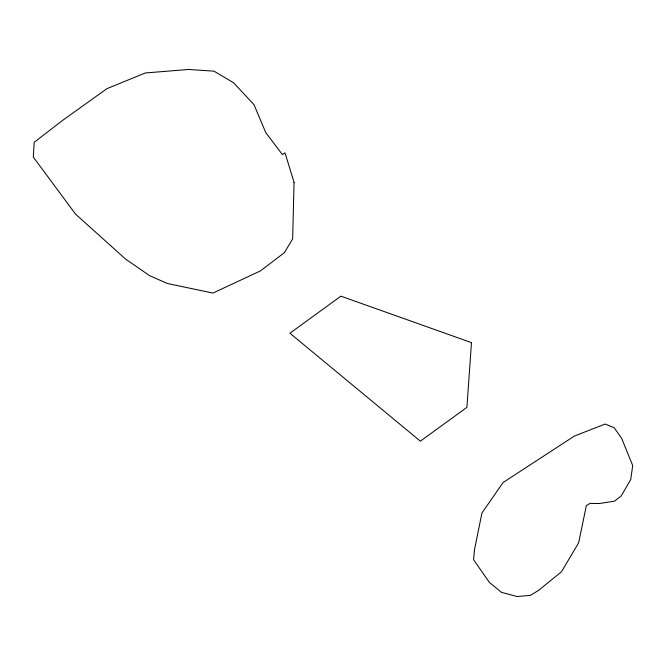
<?xml version="1.0" encoding="UTF-8"?>
<svg xmlns="http://www.w3.org/2000/svg" width="666" height="666" viewBox="0 0 666 666"><rect width="100%" height="100%" fill="white"/><g stroke="black" fill="none" stroke-linecap="round" stroke-linejoin="round"><path stroke-width="1" d="M294.064 182.351L292.665 238.886L284.449 252.605L260.464 270.895L212.962 293.065L167.507 283.525L149.534 275.641L125.466 258.982L75.541 214.111L33.3 157.059L34.199 142.291L62.579 120.396L106.968 88.645L145.313 72.969L188.611 69.464L214.019 71.162L233.649 82.817L254.029 104.728L265.726 132.526L282.384 154.587L284.99 152.822L294.064 182.351M471.478 342.624L466.908 407.359L420.371 441.167L289.901 333.208L340.9 296.162L471.478 342.624M474.442 549.991L473.593 559.748L489.352 582.367L501.373 592.299L517.099 596.536L530.352 595.371L538.453 590.451L561.446 571.836L578.637 542.832L586.363 505.602L590.001 503.371L599.209 503.546L614.477 501.182L621.212 495.895L630.727 479.578L632.7 465.517L621.661 438.403L614.243 427.763L605.111 424.051L574.325 436.088L503.071 482.534L481.926 513.011L474.442 549.991"/></g></svg>
